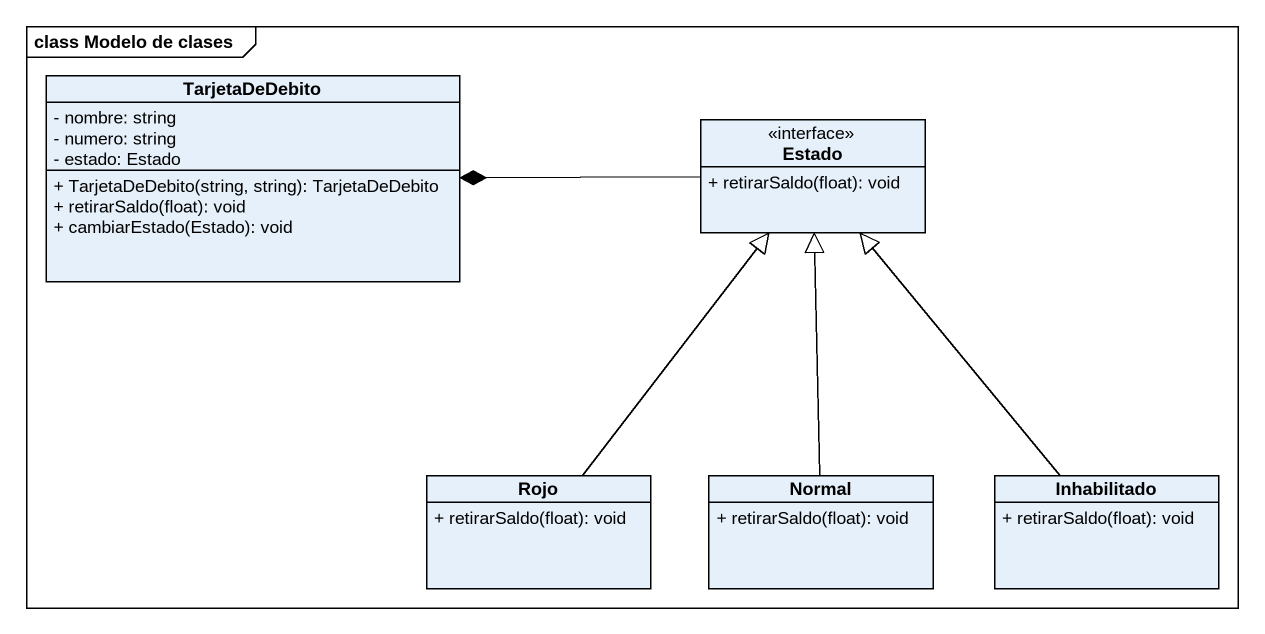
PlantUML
@startuml
mainframe class Modelo de clases
hide circle
hide empty members
skinparam classAttributeIconSize 0
class TarjetaDeDebito {
  - nombre: string
  - numero: string
  - estado: Estado
  + TarjetaDeDebito(string, string): TarjetaDeDebito
  + retirarSaldo(float): void
  + cambiarEstado(Estado): void
}
class Estado <<interface>> {
  + retirarSaldo(float): void
}
class Rojo {
  + retirarSaldo(float): void
}
class Normal {
  + retirarSaldo(float): void
}
class Inhabilitado {
  + retirarSaldo(float): void
}
Estado -left-* TarjetaDeDebito
Rojo -up-|> Estado
Normal -up-|> Estado
Inhabilitado -up-|> Estado
@enduml
